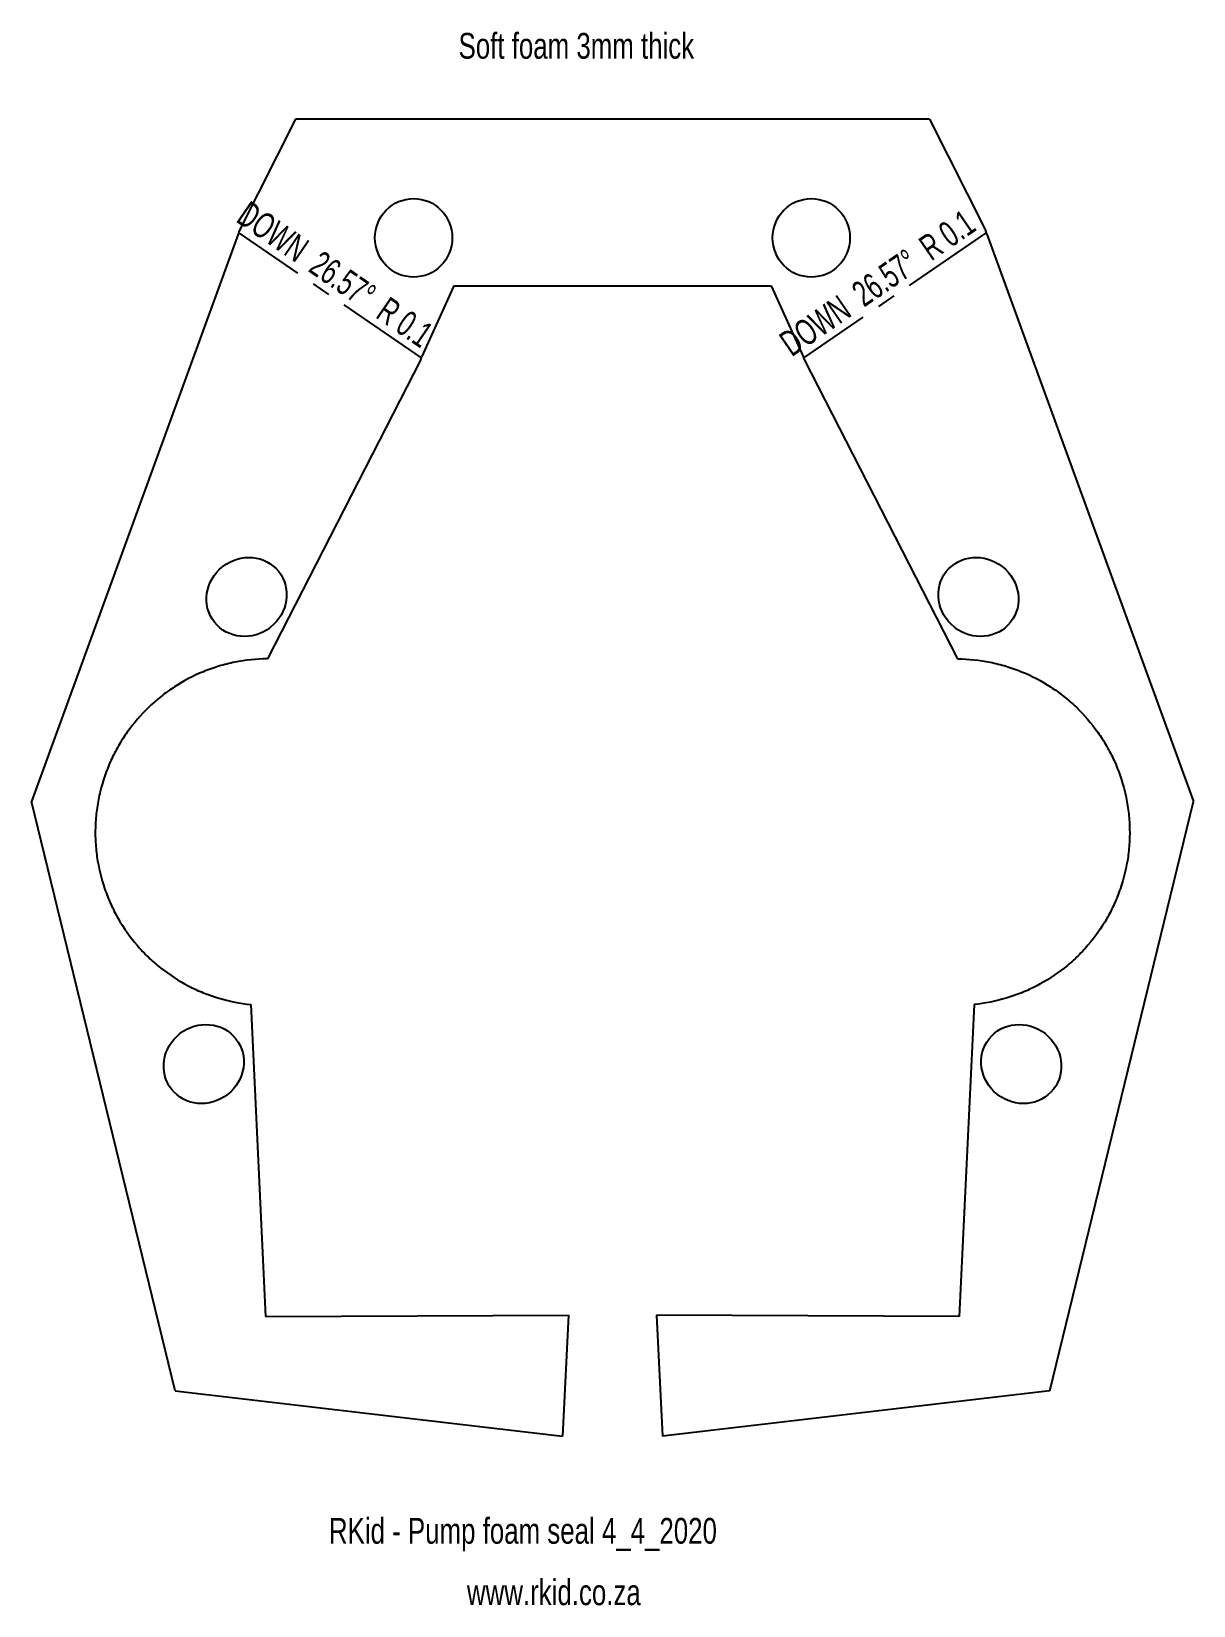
# Model space of a CAD drawing. Header units: millimetres. Extents: x 22 to 180, y 22 to 236.
import ezdxf

# ---------------------------------------------------------------- set-up
doc = ezdxf.new("R2010")
doc.units = ezdxf.units.MM
doc.linetypes.add('CENTERX2', pattern=[20.32, 12.7, -2.54, 2.54, -2.54])
doc.styles.add('SLDTEXTSTYLE0', font='TXT', dxfattribs={"width": 0.684211})
doc.styles.add('SLDTEXTSTYLE1', font='TXT', dxfattribs={"width": 0.75})

msp = doc.modelspace()

# ---------------------------------------------------------------- linework, layer by layer
at = {"color": 7, "linetype": 'Continuous', "lineweight": 25}
for p, q in [((58.28, 224.06), (50.61, 208.9)), ((144.37, 224.06), (58.28, 224.06)), ((144.37, 224.06), (152.03, 208.9)), ((50.5, 208.45), (22.43, 131.43)), ((50.61, 208.9), (50.5, 208.45)), ((152.14, 208.45), (152.03, 208.9)), ((152.14, 208.45), (180.22, 131.43)), ((79.76, 201.45), (75.44, 191.86)), ((79.76, 201.45), (122.89, 201.45)), ((122.89, 201.45), (127.21, 191.86)), ((75.3, 191.43), (54.47, 150.81)), ((75.3, 191.43), (75.44, 191.86)), ((127.21, 191.86), (127.35, 191.43)), ((127.35, 191.43), (148.18, 150.81)), ((41.95, 51.46), (22.43, 131.43)), ((160.7, 51.46), (180.22, 131.43)), ((52.23, 103.88), (54.22, 61.51)), ((150.42, 103.88), (148.42, 61.51)), ((54.22, 61.51), (95.36, 61.7)), ((95.36, 61.7), (94.53, 45.29)), ((107.28, 61.7), (108.12, 45.29)), ((148.42, 61.51), (107.28, 61.7)), ((41.95, 51.46), (94.53, 45.29)), ((160.7, 51.46), (108.12, 45.29))]:
    msp.add_line(p, q, dxfattribs=at)
at = {"color": 7, "linetype": 'CENTERX2'}
for p, q in [((75.37, 191.65), (50.56, 208.68)), ((152.09, 208.68), (127.28, 191.65))]:
    msp.add_line(p, q, dxfattribs=at)
at = {"color": 7, "linetype": 'Continuous', "lineweight": 25}
for centre, major_axis, ratio in [((74.32, 207.95), (0, 5.33), 0.984808), ((128.32, 207.95), (0, 5.33), 0.984808), ((51.64, 159.21), (-4.37, -3.43), 0.944818), ((151.01, 159.21), (4.37, -3.43), 0.944818), ((45.82, 95.8), (-4.37, -3.43), 0.944818), ((156.83, 95.8), (4.37, -3.43), 0.944818)]:
    msp.add_ellipse(centre, major_axis=major_axis, ratio=ratio, dxfattribs=at)
for points in [[(54.47, 150.81), (52.97, 150.79), (51.5, 150.64), (49.32, 150.2), (48.6, 150.02), (47.17, 149.59), (46.46, 149.34), (44.39, 148.49), (43.08, 147.81), (41.22, 146.59), (40.61, 146.16), (39.73, 145.46), (39.44, 145.22), (38.88, 144.73), (38.61, 144.48), (37.27, 143.19), (36.3, 142.07), (35.23, 140.56), (35.02, 140.25), (34.62, 139.62), (34.42, 139.3), (33.86, 138.33), (33.52, 137.67), (32.6, 135.64), (32.12, 134.24), (31.67, 132.43), (31.59, 132.06), (31.45, 131.33), (31.39, 130.96), (31.23, 129.86), (31.16, 129.12), (31.09, 127.64), (31.08, 126.9), (31.13, 125.79), (31.16, 125.42), (31.23, 124.67), (31.27, 124.3), (31.54, 122.45), (31.88, 121.01), (32.6, 118.91), (32.88, 118.22), (33.49, 116.86), (33.84, 116.19), (34.95, 114.25), (35.8, 113.04), (37.26, 111.36), (37.77, 110.81), (38.85, 109.78), (39.41, 109.29), (41.16, 107.91), (42.4, 107.1), (44.38, 106.07), (45.07, 105.75), (46.45, 105.2), (47.15, 104.95), (49.28, 104.32), (50.74, 104.03), (52.23, 103.88)], [(148.18, 150.81), (149.68, 150.79), (151.15, 150.64), (153.33, 150.2), (154.05, 150.02), (155.47, 149.59), (156.18, 149.34), (158.26, 148.49), (159.57, 147.81), (161.43, 146.59), (162.04, 146.16), (162.92, 145.46), (163.2, 145.22), (163.77, 144.73), (164.04, 144.48), (165.38, 143.19), (166.35, 142.07), (167.42, 140.56), (167.63, 140.25), (168.03, 139.62), (168.23, 139.3), (168.79, 138.33), (169.13, 137.67), (170.05, 135.64), (170.53, 134.24), (170.98, 132.43), (171.06, 132.06), (171.2, 131.33), (171.26, 130.96), (171.42, 129.86), (171.49, 129.12), (171.56, 127.64), (171.56, 126.9), (171.51, 125.79), (171.49, 125.42), (171.42, 124.67), (171.38, 124.3), (171.11, 122.45), (170.77, 121.01), (170.04, 118.91), (169.77, 118.22), (169.16, 116.86), (168.81, 116.19), (167.7, 114.25), (166.84, 113.04), (165.39, 111.36), (164.88, 110.81), (163.8, 109.78), (163.24, 109.29), (161.49, 107.91), (160.25, 107.1), (158.26, 106.07), (157.58, 105.75), (156.2, 105.2), (155.5, 104.95), (153.37, 104.32), (151.91, 104.03), (150.42, 103.88)]]:
    msp.add_open_spline(points, degree=3, knots=[0, 0, 0, 0, 0.00443803, 0.00443803, 0.00665705, 0.00665705, 0.00887607, 0.00887607, 0.0133141, 0.0133141, 0.01553312, 0.01553312, 0.01664263, 0.01664263, 0.01775214, 0.01775214, 0.02219017, 0.02219017, 0.02329968, 0.02329968, 0.02440919, 0.02440919, 0.02662821, 0.02662821, 0.03106624, 0.03106624, 0.03217575, 0.03217575, 0.03328526, 0.03328526, 0.03550428, 0.03550428, 0.03772329, 0.03772329, 0.0388328, 0.0388328, 0.03994231, 0.03994231, 0.04438035, 0.04438035, 0.04659936, 0.04659936, 0.04881838, 0.04881838, 0.05325642, 0.05325642, 0.05547543, 0.05547543, 0.05769445, 0.05769445, 0.06213249, 0.06213249, 0.0643515, 0.0643515, 0.06657052, 0.06657052, 0.07100856, 0.07100856, 0.07100856, 0.07100856], dxfattribs=at)

# ---------------------------------------------------------------- texts
at = {"color": 7, "linetype": 'Continuous', "lineweight": 0, "char_height": 3.5, "attachment_point": 1, "style": 'SLDTEXTSTYLE1'}
for s, insert in [('Soft foam 3mm thick', (80.42, 235.77)), ('RKid - Pump foam seal 4_4_2020', (62.82, 34.19)), ('www.rkid.co.za', (81.56, 25.85))]:
    msp.add_mtext(s, dxfattribs=dict(at, insert=insert))
at = {"color": 7, "linetype": 'Continuous', "lineweight": 0, "char_height": 3.5, "attachment_point": 2, "style": 'SLDTEXTSTYLE0'}
for insert, rotation in [((64.66, 204.44), 325.5337), ((136.3, 203.28), 34.4663)]:
    msp.add_mtext('DOWN  26.57°  R 0.1', dxfattribs=dict(at, insert=insert, rotation=rotation))

doc.saveas('drawing.dxf')
